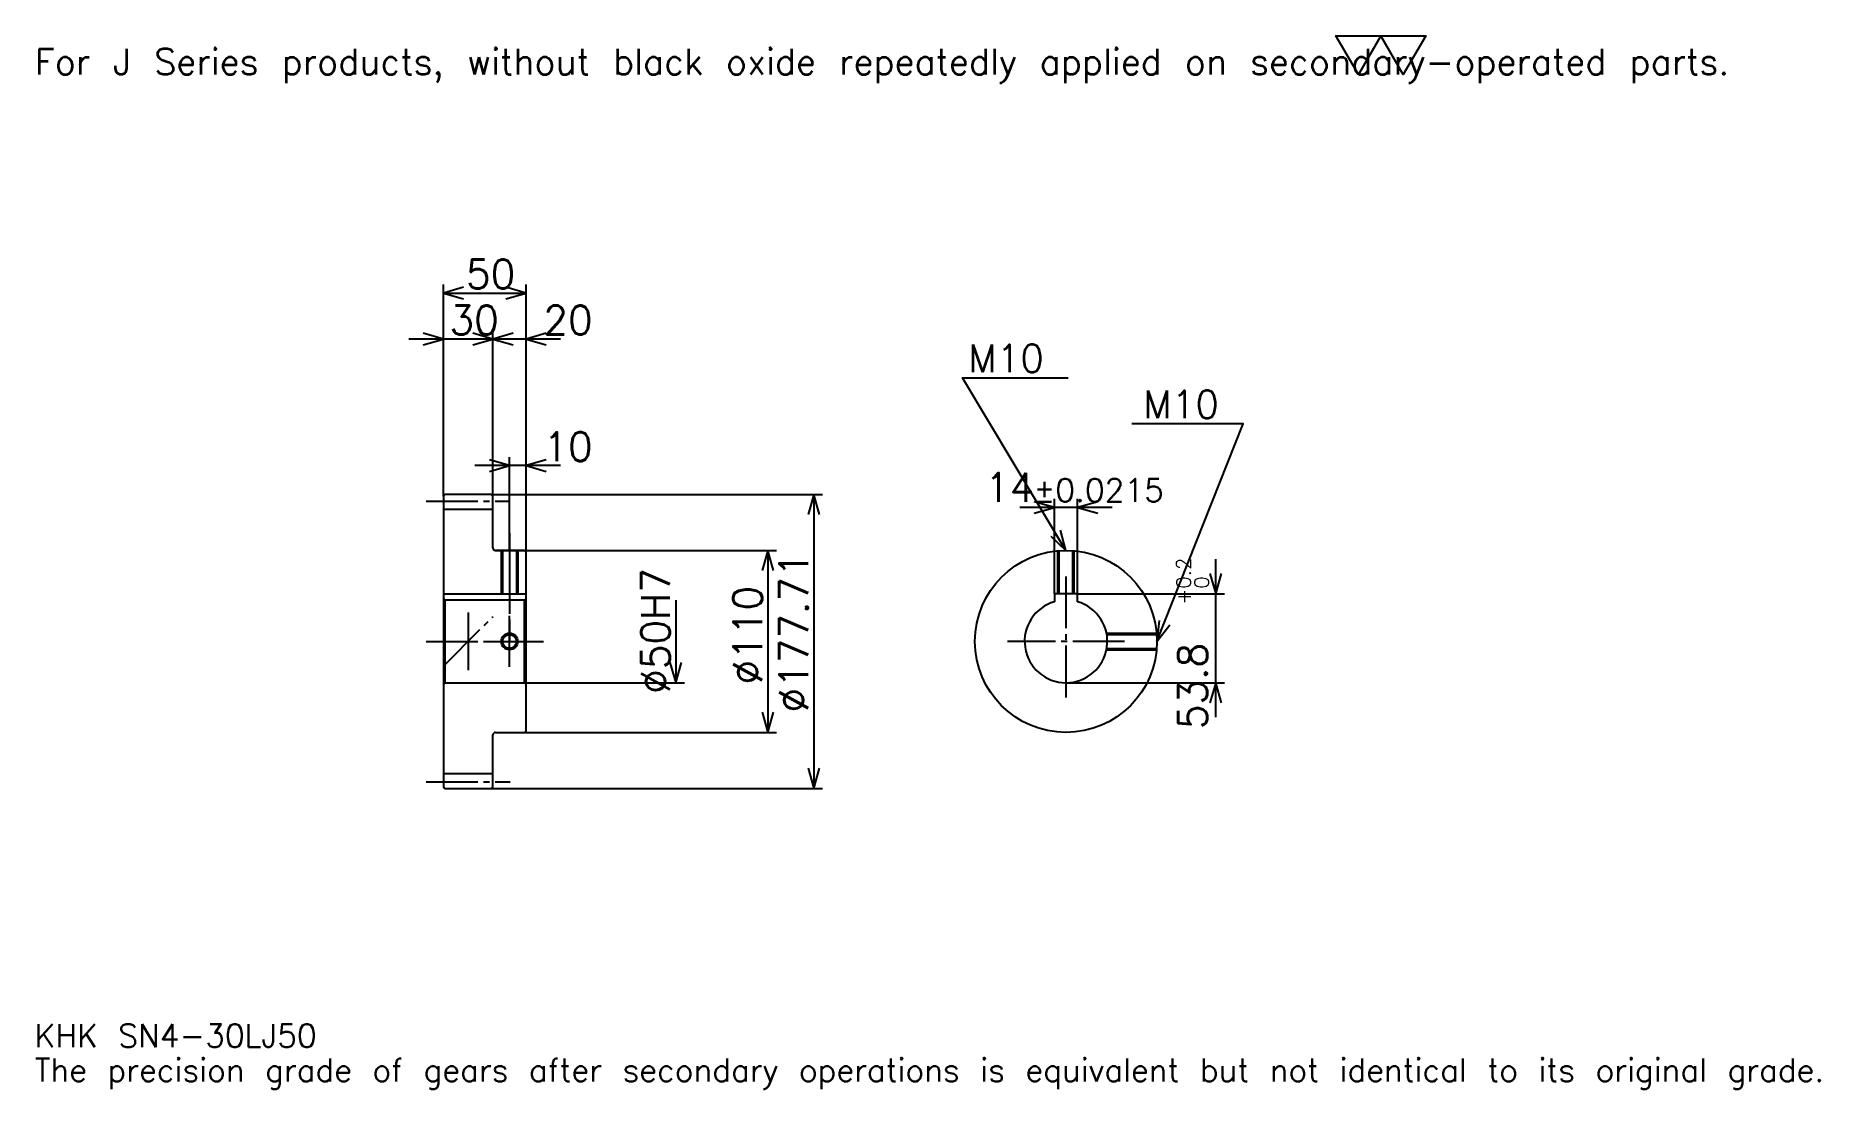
# Model space of a CAD drawing. Extents: x 35 to 1114, y 13 to 650.
import ezdxf

# ---------------------------------------------------------------- set-up
doc = ezdxf.new("R2010")
doc.units = 0
doc.linetypes.add('DASHDOT', pattern=[41.739131, 31.304348, -3.478261, 3.478261, -3.478261])
doc.layers.get('0').update_dxf_attribs({"linetype": 'CONTINUOUS'})
doc.layers.add('DASHDOT', color=6, linetype='DASHDOT')
doc.styles.add('KANJI', font='TXT', dxfattribs={"bigfont": 'BIGFONT'})

msp = doc.modelspace()

# ---------------------------------------------------------------- linework, layer by layer
at = {"color": 5}
for p, q in [((281.739136, 372.331055), (281.739136, 499.287598)), ((331.739136, 372.331055), (331.739136, 499.287598)), ((281.739136, 494.07019), (331.739136, 494.07019)), ((332.608704, 466.24411), (260.869568, 466.24411)), ((352.608704, 466.24411), (290.869568, 466.24411)), ((311.739136, 372.331055), (311.739136, 471.461487)), ((352.608704, 389.722382), (300.869568, 389.722382)), ((321.739136, 372.331055), (321.739136, 394.939758)), ((281.739136, 371.331055), (281.739136, 372.331055)), ((310.739136, 372.331055), (331.739136, 372.331055)), ((311.739136, 371.331055), (311.739136, 372.331055)), ((321.739136, 338.478271), (321.739136, 372.331055)), ((321.739136, 338.478271), (321.739136, 372.331055)), ((331.739136, 372.331055), (510.869568, 372.331055)), ((331.739136, 337.478271), (331.739136, 372.331055)), ((505.652161, 372.331055), (505.652161, 194.625473)), ((651.043457, 312.278259), (651.043457, 369.669556)), ((665.043457, 312.278259), (665.043457, 369.669556)), ((685.913086, 364.452179), (630.17395, 364.452179)), ((313.239136, 338.478271), (331.739136, 338.478271)), ((331.739136, 338.478271), (483.043488, 338.478271)), ((477.826111, 338.478271), (477.826111, 228.478271)), ((748.521729, 237.608704), (748.521729, 333.147827)), ((422.17392, 308.478271), (422.17392, 258.478271)), ((665.043457, 312.278259), (753.739136, 312.278259)), ((331.739136, 258.478271), (427.391296, 258.478271)), ((658.043457, 258.478271), (753.739136, 258.478271)), ((313.239136, 228.478271), (331.739136, 228.478271)), ((331.739136, 228.478271), (483.043488, 228.478271)), ((310.739136, 194.625473), (331.739136, 194.625473)), ((331.739136, 194.625473), (510.869568, 194.625473))]:
    msp.add_line(p, q, dxfattribs=at)
at = {"color": 4}
for p, q in [((281.739136, 363.331055), (311.739136, 363.331055)), ((281.739136, 312.278259), (331.739136, 312.278259)), ((282.739136, 308.478271), (282.739136, 258.478271)), ((330.739136, 308.478271), (331.739136, 309.478271)), ((330.739136, 258.478271), (331.739136, 257.478271)), ((281.739136, 203.625473), (311.739136, 203.625473))]:
    msp.add_line(p, q, dxfattribs=at)
at = {"color": 7}
msp.add_line((296.739136, 300.869568), (296.739136, 266.086975), dxfattribs=at)
msp.add_lwpolyline([(834.782593, 626.086975), (821.217346, 649.600037), (875.478271, 649.600037), (861.913025, 626.086975), (848.347839, 649.600037), (834.782593, 626.086975)], dxfattribs=at)
at = {"color": 5}
for points in [[(293.913055, 497.548462), (281.739136, 494.07019), (293.913055, 490.591919)], [(319.565216, 490.591919), (331.739136, 494.07019), (319.565216, 497.548462)], [(269.565216, 462.765869), (281.739136, 466.24411), (269.565216, 469.722351)], [(299.565216, 462.765869), (311.739136, 466.24411), (299.565216, 469.722351)], [(323.913055, 469.722351), (311.739136, 466.24411), (323.913055, 462.765869)], [(343.913055, 469.722351), (331.739136, 466.24411), (343.913055, 462.765869)], [(658.043457, 338.478271), (595.434814, 442.826111), (659.434814, 442.826111)], [(713.043457, 283.478271), (765.217407, 415), (697.739136, 415)], [(309.565216, 386.24411), (321.739136, 389.722382), (309.565216, 393.200623)], [(343.913055, 393.200623), (331.739136, 389.722382), (343.913055, 386.24411)], [(509.130432, 360.157166), (505.652161, 372.331055), (502.17392, 360.157166)], [(638.869568, 360.973907), (651.043457, 364.452179), (638.869568, 367.93045)], [(677.217407, 367.93045), (665.043457, 364.452179), (677.217407, 360.973907)], [(648.797485, 347.127777), (658.043457, 338.478271), (654.762634, 350.706848)], [(481.304352, 326.304352), (477.826111, 338.478271), (474.347839, 326.304352)], [(745.043457, 324.452179), (748.521729, 312.278259), (752, 324.452179)], [(714.299316, 296.076904), (713.043457, 283.478271), (720.765625, 293.511749)], [(418.695679, 270.652191), (422.17392, 258.478271), (425.652161, 270.652191)], [(752, 246.304352), (748.521729, 258.478271), (745.043457, 246.304352)], [(474.347839, 240.652191), (477.826111, 228.478271), (481.304352, 240.652191)], [(502.17392, 206.799377), (505.652161, 194.625473), (509.130432, 206.799377)]]:
    msp.add_lwpolyline(points, dxfattribs=at)
at = {"color": 4}
for points in [[(311.739136, 339.978271), (311.739136, 371.331055), (310.739136, 372.331055), (282.739136, 372.331055), (281.739136, 371.331055), (281.739136, 257.478271)], [(313.239136, 228.478271), (330.739136, 228.478271), (331.739136, 229.478271), (331.739136, 337.478271), (330.739136, 338.478271), (313.239136, 338.478271)], [(316.739136, 338.478271), (316.739136, 312.278259)], [(317.549133, 338.478271), (317.549133, 312.278259)], [(325.929138, 338.478271), (325.929138, 312.278259)], [(326.739136, 338.478271), (326.739136, 312.278259)], [(653.043457, 312.278259), (653.043457, 338.250519)], [(653.853516, 312.278259), (653.853516, 338.318451)], [(662.233521, 312.278259), (662.233521, 338.318451)], [(663.043457, 312.278259), (663.043457, 338.250519)], [(281.739136, 257.478271), (282.739136, 258.478271), (330.739136, 258.478271), (330.739136, 308.478271), (282.739136, 308.478271), (281.739136, 309.478271)], [(665.043457, 307.478271), (665.043457, 312.278259), (651.043457, 312.278259), (651.043457, 307.478271)], [(682.538391, 288.478271), (712.815735, 288.478271)], [(682.68988, 287.668274), (712.883667, 287.668274)], [(682.538391, 278.478271), (712.815735, 278.478271)], [(682.68988, 279.288269), (712.883667, 279.288269)], [(281.739136, 257.478271), (281.739136, 195.625473), (282.739136, 194.625473), (310.739136, 194.625473), (311.739136, 195.625473), (311.739136, 226.978271)]]:
    msp.add_lwpolyline(points, dxfattribs=at)
for centre, radius in [((658.043457, 283.478271), 55), ((321.739136, 283.478271), 4.19)]:
    msp.add_circle(centre, radius, dxfattribs=at)
at = {"color": 7}
msp.add_circle((321.739136, 283.478271), 5, dxfattribs=at)
at = {"color": 4}
for centre, radius, start, end in [((313.239136, 339.978271), 1.5, 180, 270), ((658.043457, 283.478271), 25, 106.260204555, 73.739795445), ((313.239136, 226.978271), 1.5, 90, 180)]:
    msp.add_arc(centre, radius, start, end, dxfattribs=at)
at = {"layer": 'DASHDOT', "color": 7}
for p, q in [((271.304352, 368.331055), (322.17392, 368.331055)), ((321.739136, 338.478271), (321.739136, 283.478271)), ((658.043457, 322.713043), (658.043457, 248.043488)), ((281.739136, 268.478271), (311.739136, 298.478271)), ((271.304352, 283.478271), (342.17392, 283.478271)), ((693.478271, 283.478271), (622.608704, 283.478271)), ((271.304352, 198.625473), (322.17392, 198.625473))]:
    msp.add_line(p, q, dxfattribs=at)
for points in [[(321.739136, 348.913055), (321.739136, 301.843475)], [(321.739136, 268.043488), (321.739136, 298.913055)], [(306.304352, 283.478271), (337.17392, 283.478271)]]:
    msp.add_lwpolyline(points, dxfattribs=at)

# ---------------------------------------------------------------- texts
at = {"color": 7, "style": 'KANJI'}
for s, height, p in [('For J Series products, without black oxide repeatedly applied on secondary-operated parts.', 15.652174, (34.782608, 626.086975)), ('50', 17.391304, (295.434784, 496.852783)), ('30', 17.391304, (285.434784, 469.026733)), ('20', 17.391304, (342.17392, 469.026733)), ('M10', 16.695653, (598.913086, 446.304352)), ('M10', 16.695653, (704.695679, 418.478271)), ('10', 17.391304, (342.17392, 392.504974)), ('14', 17.391304, (609.100952, 367.93045)), ('%%p0.0215', 13.913043, (638.490112, 367.93045)), ('KHK SN4-30LJ50', 13.913043, (34.782608, 38.260868)), ('The precision grade of gears after secondary operations is equivalent but not identical to its original grade.', 13.913043, (34.782608, 17.391304))]:
    msp.add_text(s, height=height, dxfattribs=at).set_placement(p)
for s, height, p in [('%%c50H7', 17.391304, (418.695679, 251.739136)), ('%%c177.71', 17.391304, (502.17392, 240.434799)), ('0.2', 8.695652, (733.565247, 315.425018)), ('%%c110', 17.391304, (474.347839, 257.391296)), ('+', 8.695652, (733.565247, 305.685883)), ('0', 8.695652, (744.347839, 315.425018)), ('53.8', 17.391304, (743.304382, 230.409424))]:
    msp.add_text(s, height=height, rotation=90, dxfattribs=at).set_placement(p)

doc.saveas('drawing.dxf')
